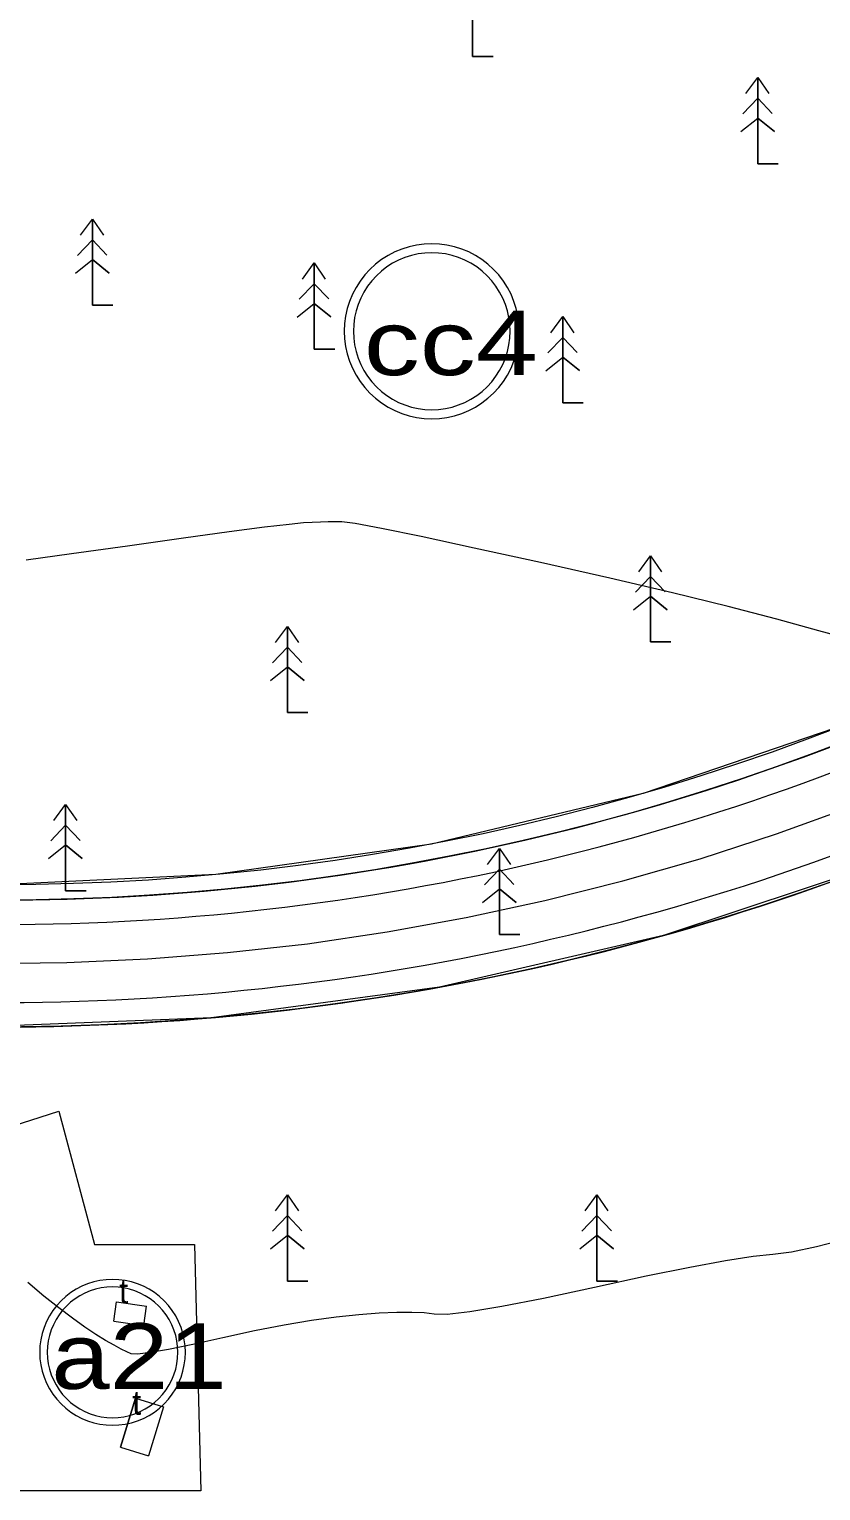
# Model space of a CAD drawing. Header units: metres. Extents: x 532950 to 537618, y 1849954 to 1853119.
# Drawn here: x 534670.1 to 534832.5, y 1850698.9 to 1850998.5 of the extents above; entities that cross this region are included whole.
import ezdxf

# ---------------------------------------------------------------- set-up
doc = ezdxf.new("R2010")
doc.units = ezdxf.units.M
doc.header["$LTSCALE"] = 3.1
for name, color, linetype, lineweight in [('11', 7, 'Continuous', 13), ('46', 7, 'Continuous', 13), ('48', 7, 'Continuous', 13), ('50', 7, 'Continuous', 13), ('52', 7, 'Continuous', 13), ('53', 7, 'Continuous', 13), ('55', 7, 'Continuous', 13), ('58', 7, 'Continuous', 13), ('9', 7, 'Continuous', 13)]:
    doc.layers.add(name, color=color, linetype=linetype, lineweight=lineweight)

msp = doc.modelspace()

# ---------------------------------------------------------------- linework, layer by layer
at = {"layer": '11'}
msp.add_lwpolyline([(534515.15, 1850830.1), (534530.96, 1850825.37), (534546.92, 1850821.16), (534563.01, 1850817.5), (534579.21, 1850814.38), (534595.51, 1850811.8), (534611.89, 1850809.78), (534628.33, 1850808.3), (534644.8, 1850807.38), (534661.3, 1850807.01), (534677.8, 1850807.2), (534694.29, 1850807.94), (534710.74, 1850809.23), (534727.14, 1850811.07), (534743.46, 1850813.47), (534759.7, 1850816.41), (534775.83, 1850819.9), (534791.83, 1850823.92), (534807.69, 1850828.49), (534823.39, 1850833.58), (534838.91, 1850839.19)], dxfattribs=at)
at = {"layer": '46'}
for points in [[(534844.94, 1850827.59), (534800.17, 1850812.74), (534754.21, 1850802.14), (534707.46, 1850795.88), (534660.33, 1850794.02)], [(534651.55, 1850768.88), (534676.16, 1850776.73), (534683.48, 1850749.42), (534703.98, 1850749.42), (534705.25, 1850698.93), (534663.58, 1850698.93)]]:
    msp.add_lwpolyline(points, dxfattribs=at)
at = {"layer": '48'}
for points in [[(534838.32, 1850856.28), (534796.04, 1850841.86), (534752.59, 1850831.47), (534708.35, 1850825.22), (534663.72, 1850823.14)], [(534836.89, 1850855.72), (534829.69, 1850852.97), (534822.45, 1850850.34), (534815.16, 1850847.83), (534807.84, 1850845.44), (534800.47, 1850843.16), (534793.08, 1850841.01), (534785.64, 1850838.98), (534778.18, 1850837.06), (534770.69, 1850835.27), (534763.16, 1850833.6), (534755.61, 1850832.06), (534748.04, 1850830.63), (534740.45, 1850829.33), (534732.83, 1850828.15), (534725.2, 1850827.1), (534717.55, 1850826.17), (534709.89, 1850825.36), (534702.21, 1850824.68), (534694.53, 1850824.12), (534686.83, 1850823.69), (534679.13, 1850823.38), (534671.43, 1850823.2), (534663.72, 1850823.14)]]:
    msp.add_lwpolyline(points, dxfattribs=at)
at = {"layer": '50'}
msp.add_lwpolyline([(534651.55, 1850768.88), (534676.16, 1850776.73), (534683.48, 1850749.42), (534703.98, 1850749.42), (534705.25, 1850698.93), (534663.58, 1850698.93), (534663.76, 1850715.42), (534663.53, 1850722.73), (534662.68, 1850729.98), (534661.23, 1850737.15), (534659.19, 1850744.16), (534654.1, 1850759.19), (534652.66, 1850763.99)], close=True, dxfattribs=at)
at = {"layer": '52'}
for radius, start, end in [(483.15, 269.5539, 297.3439), (499.15, 269.2722, 296.8986)]:
    msp.add_arc((534664.02, 1851298.15), radius, start, end, dxfattribs=at)
at = {"layer": '53'}
msp.add_lwpolyline([(534838.03, 1850852.79), (534830.79, 1850850.03), (534823.49, 1850847.38), (534816.16, 1850844.85), (534808.79, 1850842.45), (534801.38, 1850840.16), (534793.93, 1850837.99), (534786.45, 1850835.94), (534778.93, 1850834.02), (534771.39, 1850832.21), (534763.82, 1850830.53), (534756.22, 1850828.98), (534748.6, 1850827.54), (534740.95, 1850826.23), (534733.29, 1850825.05), (534725.6, 1850823.98), (534717.9, 1850823.05), (534710.19, 1850822.24), (534702.46, 1850821.55), (534694.73, 1850820.99), (534686.98, 1850820.55), (534679.23, 1850820.24), (534671.48, 1850820.06), (534663.72, 1850820)], dxfattribs=at)
for radius, start, end in [(478.15, 269.9648, 296.9188), (504.15, 269.5809, 296.3939)]:
    msp.add_arc((534664.02, 1851298.15), radius, start, end, dxfattribs=at)
at = {"layer": '55'}
for p, q in [((534761.02, 1851010.59), (534761.02, 1850992.92)), ((534761.02, 1850992.92), (534765.22, 1850992.92)), ((534819.52, 1850988.59), (534819.52, 1850970.92)), ((534816.46, 1850981.15), (534819.52, 1850984.35)), ((534822.5, 1850981.21), (534819.52, 1850984.35)), ((534816.04, 1850977.52), (534819.52, 1850980.3)), ((534822.93, 1850977.53), (534819.52, 1850980.3)), ((534819.52, 1850970.92), (534823.72, 1850970.92)), ((534683.02, 1850959.59), (534683.02, 1850941.92)), ((534679.96, 1850952.15), (534683.02, 1850955.35)), ((534686, 1850952.21), (534683.02, 1850955.35)), ((534679.54, 1850948.52), (534683.02, 1850951.3)), ((534686.43, 1850948.53), (534683.02, 1850951.3)), ((534728.52, 1850950.59), (534728.52, 1850932.92)), ((534725.46, 1850943.15), (534728.52, 1850946.35)), ((534731.5, 1850943.21), (534728.52, 1850946.35)), ((534725.04, 1850939.52), (534728.52, 1850942.3)), ((534731.93, 1850939.53), (534728.52, 1850942.3)), ((534683.02, 1850941.92), (534687.22, 1850941.92)), ((534779.52, 1850939.59), (534779.52, 1850921.92)), ((534776.46, 1850932.15), (534779.52, 1850935.35)), ((534782.5, 1850932.21), (534779.52, 1850935.35)), ((534728.52, 1850932.92), (534732.72, 1850932.92)), ((534776.04, 1850928.52), (534779.52, 1850931.3)), ((534782.93, 1850928.53), (534779.52, 1850931.3)), ((534779.52, 1850921.92), (534783.72, 1850921.92)), ((534797.52, 1850890.59), (534797.52, 1850872.92)), ((534794.46, 1850883.15), (534797.52, 1850886.35)), ((534800.5, 1850883.21), (534797.52, 1850886.35)), ((534794.04, 1850879.52), (534797.52, 1850882.3)), ((534800.93, 1850879.53), (534797.52, 1850882.3)), ((534723.02, 1850876.09), (534723.02, 1850858.42)), ((534719.96, 1850868.65), (534723.02, 1850871.85)), ((534726, 1850868.71), (534723.02, 1850871.85)), ((534797.52, 1850872.92), (534801.72, 1850872.92)), ((534719.54, 1850865.02), (534723.02, 1850867.8)), ((534726.43, 1850865.03), (534723.02, 1850867.8)), ((534723.02, 1850858.42), (534727.22, 1850858.42)), ((534677.52, 1850839.59), (534677.52, 1850821.92)), ((534674.46, 1850832.15), (534677.52, 1850835.35)), ((534680.5, 1850832.21), (534677.52, 1850835.35)), ((534674.04, 1850828.52), (534677.52, 1850831.3)), ((534680.93, 1850828.53), (534677.52, 1850831.3)), ((534766.52, 1850830.59), (534766.52, 1850812.92)), ((534763.46, 1850823.15), (534766.52, 1850826.35)), ((534769.5, 1850823.21), (534766.52, 1850826.35)), ((534763.04, 1850819.52), (534766.52, 1850822.3)), ((534769.93, 1850819.53), (534766.52, 1850822.3)), ((534677.52, 1850821.92), (534681.72, 1850821.92)), ((534766.52, 1850812.92), (534770.72, 1850812.92)), ((534723.02, 1850759.59), (534723.02, 1850741.92)), ((534786.52, 1850759.59), (534786.52, 1850741.92)), ((534719.96, 1850752.15), (534723.02, 1850755.35)), ((534726, 1850752.21), (534723.02, 1850755.35)), ((534783.46, 1850752.15), (534786.52, 1850755.35)), ((534789.5, 1850752.21), (534786.52, 1850755.35)), ((534719.54, 1850748.52), (534723.02, 1850751.3)), ((534726.43, 1850748.53), (534723.02, 1850751.3)), ((534783.04, 1850748.52), (534786.52, 1850751.3)), ((534789.93, 1850748.53), (534786.52, 1850751.3)), ((534723.02, 1850741.92), (534727.22, 1850741.92)), ((534786.52, 1850741.92), (534790.72, 1850741.92)), ((534687.4, 1850733.69), (534687.96, 1850737.64)), ((534687.96, 1850737.64), (534694.13, 1850736.76)), ((534693.56, 1850732.8), (534694.13, 1850736.76)), ((534687.4, 1850733.69), (534693.56, 1850732.8)), ((534687.4, 1850733.69), (534693.56, 1850732.8)), ((534688.79, 1850707.85), (534691.87, 1850717.88)), ((534691.87, 1850717.88), (534688.79, 1850707.85)), ((534691.87, 1850717.88), (534697.61, 1850716.12)), ((534697.61, 1850716.12), (534694.53, 1850706.09)), ((534688.79, 1850707.85), (534694.53, 1850706.09))]:
    msp.add_line(p, q, dxfattribs=at)
for points in [[(534765.22, 1850992.92), (534761.02, 1850992.92), (534761.02, 1851010.59)], [(534817.09, 1850985.3), (534819.52, 1850988.59), (534821.79, 1850985.3)], [(534817.09, 1850985.3), (534819.52, 1850988.59), (534821.79, 1850985.3)], [(534823.72, 1850970.92), (534819.52, 1850970.92), (534819.52, 1850988.59)], [(534816.46, 1850981.15), (534819.52, 1850984.35), (534822.5, 1850981.21)], [(534816.04, 1850977.52), (534819.52, 1850980.3), (534822.93, 1850977.53)], [(534680.59, 1850956.3), (534683.02, 1850959.59), (534685.29, 1850956.3)], [(534680.59, 1850956.3), (534683.02, 1850959.59), (534685.29, 1850956.3)], [(534687.22, 1850941.92), (534683.02, 1850941.92), (534683.02, 1850959.59)], [(534679.96, 1850952.15), (534683.02, 1850955.35), (534686, 1850952.21)], [(534679.54, 1850948.52), (534683.02, 1850951.3), (534686.43, 1850948.53)], [(534726.09, 1850947.3), (534728.52, 1850950.59), (534730.79, 1850947.3)], [(534726.09, 1850947.3), (534728.52, 1850950.59), (534730.79, 1850947.3)], [(534732.72, 1850932.92), (534728.52, 1850932.92), (534728.52, 1850950.59)], [(534725.46, 1850943.15), (534728.52, 1850946.35), (534731.5, 1850943.21)], [(534725.04, 1850939.52), (534728.52, 1850942.3), (534731.93, 1850939.53)], [(534777.09, 1850936.3), (534779.52, 1850939.59), (534781.79, 1850936.3)], [(534777.09, 1850936.3), (534779.52, 1850939.59), (534781.79, 1850936.3)], [(534783.72, 1850921.92), (534779.52, 1850921.92), (534779.52, 1850939.59)], [(534776.46, 1850932.15), (534779.52, 1850935.35), (534782.5, 1850932.21)], [(534776.04, 1850928.52), (534779.52, 1850931.3), (534782.93, 1850928.53)], [(534839.91, 1850873.07), (534832.04, 1850875.16), (534823.45, 1850877.57), (534813.44, 1850880.17), (534802.01, 1850882.98), (534789.17, 1850885.99), (534774.92, 1850889.19), (534761.33, 1850892.17), (534750.46, 1850894.5), (534742.32, 1850896.16), (534736.9, 1850897.17), (534734.22, 1850897.52), (534732.84, 1850897.53), (534731.36, 1850897.51), (534729.78, 1850897.46), (534728.09, 1850897.39), (534726.3, 1850897.3), (534723.38, 1850897.02), (534718.32, 1850896.41), (534711.1, 1850895.46), (534701.73, 1850894.18), (534690.21, 1850892.56), (534678.72, 1850890.95), (534669.43, 1850889.67)], [(534795.09, 1850887.3), (534797.52, 1850890.59), (534799.79, 1850887.3)], [(534795.09, 1850887.3), (534797.52, 1850890.59), (534799.79, 1850887.3)], [(534801.72, 1850872.92), (534797.52, 1850872.92), (534797.52, 1850890.59)], [(534794.46, 1850883.15), (534797.52, 1850886.35), (534800.5, 1850883.21)], [(534794.04, 1850879.52), (534797.52, 1850882.3), (534800.93, 1850879.53)], [(534720.59, 1850872.8), (534723.02, 1850876.09), (534725.29, 1850872.8)], [(534720.59, 1850872.8), (534723.02, 1850876.09), (534725.29, 1850872.8)], [(534727.22, 1850858.42), (534723.02, 1850858.42), (534723.02, 1850876.09)], [(534719.96, 1850868.65), (534723.02, 1850871.85), (534726, 1850868.71)], [(534719.54, 1850865.02), (534723.02, 1850867.8), (534726.43, 1850865.03)], [(534675.09, 1850836.3), (534677.52, 1850839.59), (534679.79, 1850836.3)], [(534675.09, 1850836.3), (534677.52, 1850839.59), (534679.79, 1850836.3)], [(534681.72, 1850821.92), (534677.52, 1850821.92), (534677.52, 1850839.59)], [(534674.46, 1850832.15), (534677.52, 1850835.35), (534680.5, 1850832.21)], [(534674.04, 1850828.52), (534677.52, 1850831.3), (534680.93, 1850828.53)], [(534764.09, 1850827.3), (534766.52, 1850830.59), (534768.79, 1850827.3)], [(534764.09, 1850827.3), (534766.52, 1850830.59), (534768.79, 1850827.3)], [(534770.72, 1850812.92), (534766.52, 1850812.92), (534766.52, 1850830.59)], [(534763.46, 1850823.15), (534766.52, 1850826.35), (534769.5, 1850823.21)], [(534763.04, 1850819.52), (534766.52, 1850822.3), (534769.93, 1850819.53)], [(534720.59, 1850756.3), (534723.02, 1850759.59), (534725.29, 1850756.3)], [(534720.59, 1850756.3), (534723.02, 1850759.59), (534725.29, 1850756.3)], [(534727.22, 1850741.92), (534723.02, 1850741.92), (534723.02, 1850759.59)], [(534784.09, 1850756.3), (534786.52, 1850759.59), (534788.79, 1850756.3)], [(534784.09, 1850756.3), (534786.52, 1850759.59), (534788.79, 1850756.3)], [(534790.72, 1850741.92), (534786.52, 1850741.92), (534786.52, 1850759.59)], [(534719.96, 1850752.15), (534723.02, 1850755.35), (534726, 1850752.21)], [(534783.46, 1850752.15), (534786.52, 1850755.35), (534789.5, 1850752.21)], [(534837.91, 1850750.56), (534831.56, 1850748.91), (534826.46, 1850747.85), (534822.61, 1850747.37), (534818.57, 1850746.95), (534812.89, 1850746.06), (534805.57, 1850744.71), (534796.61, 1850742.89), (534786.01, 1850740.6), (534775.56, 1850738.37), (534767.04, 1850736.7), (534760.46, 1850735.6), (534755.81, 1850735.07), (534753.1, 1850735.12), (534751.09, 1850735.37), (534748.55, 1850735.49), (534745.47, 1850735.47), (534741.86, 1850735.32), (534737.71, 1850735.02), (534733.06, 1850734.54), (534727.94, 1850733.83), (534722.35, 1850732.88), (534716.29, 1850731.69), (534709.76, 1850730.26), (534703.59, 1850728.9), (534698.63, 1850727.89), (534694.87, 1850727.25), (534692.32, 1850726.96), (534690.97, 1850727.03), (534690.08, 1850727.39), (534688.91, 1850727.96), (534687.47, 1850728.75), (534685.73, 1850729.76), (534683.72, 1850730.98), (534681.44, 1850732.48), (534678.91, 1850734.28), (534676.12, 1850736.4), (534673.08, 1850738.84), (534669.79, 1850741.6)], [(534719.54, 1850748.52), (534723.02, 1850751.3), (534726.43, 1850748.53)], [(534783.04, 1850748.52), (534786.52, 1850751.3), (534789.93, 1850748.53)]]:
    msp.add_lwpolyline(points, dxfattribs=at)
at = {"layer": '58'}
for points in [[(534835.8, 1850824.17), (534828.13, 1850821.46), (534820.41, 1850818.87), (534812.66, 1850816.41), (534804.87, 1850814.08), (534797.04, 1850811.87), (534789.17, 1850809.78), (534781.28, 1850807.83), (534773.35, 1850806), (534765.39, 1850804.3), (534757.41, 1850802.73), (534749.41, 1850801.29), (534741.38, 1850799.97), (534733.33, 1850798.79), (534725.26, 1850797.74), (534717.18, 1850796.81), (534709.08, 1850796.02), (534700.97, 1850795.36), (534692.85, 1850794.83), (534684.73, 1850794.43), (534676.6, 1850794.16), (534668.46, 1850794.02)], [(534651.55, 1850768.88), (534676.16, 1850776.73), (534683.48, 1850749.42), (534703.98, 1850749.42), (534705.25, 1850698.93), (534663.58, 1850698.93)], [(534651.55, 1850768.88), (534676.16, 1850776.73), (534683.48, 1850749.42), (534703.98, 1850749.42), (534705.25, 1850698.93), (534663.58, 1850698.93)]]:
    msp.add_lwpolyline(points, dxfattribs=at)
at = {"layer": '9'}
for points in [[(534770.58, 1850936.6), (534770.51, 1850938.16), (534770.31, 1850939.71), (534769.97, 1850941.24), (534769.5, 1850942.73), (534768.9, 1850944.18), (534768.17, 1850945.57), (534767.33, 1850946.89), (534766.38, 1850948.13), (534765.32, 1850949.28), (534764.17, 1850950.34), (534762.93, 1850951.29), (534761.61, 1850952.13), (534760.22, 1850952.86), (534758.78, 1850953.45), (534757.28, 1850953.93), (534755.75, 1850954.26), (534754.2, 1850954.47), (534752.64, 1850954.54), (534751.08, 1850954.47), (534749.53, 1850954.26), (534748, 1850953.93), (534746.51, 1850953.45), (534745.06, 1850952.86), (534743.67, 1850952.13), (534742.35, 1850951.29), (534741.11, 1850950.34), (534739.96, 1850949.28), (534738.9, 1850948.13), (534737.95, 1850946.89), (534737.11, 1850945.57), (534736.38, 1850944.18), (534735.78, 1850942.73), (534735.31, 1850941.24), (534734.97, 1850939.71), (534734.77, 1850938.16), (534734.7, 1850936.6), (534734.77, 1850935.04), (534734.97, 1850933.48), (534735.31, 1850931.96), (534735.78, 1850930.46), (534736.38, 1850929.02), (534737.11, 1850927.63), (534737.95, 1850926.31), (534738.9, 1850925.07), (534739.96, 1850923.92), (534741.11, 1850922.86), (534742.35, 1850921.91), (534743.67, 1850921.06), (534745.06, 1850920.34), (534746.51, 1850919.74), (534748, 1850919.27), (534749.53, 1850918.93), (534751.08, 1850918.73), (534752.64, 1850918.66), (534754.2, 1850918.73), (534755.75, 1850918.93), (534757.28, 1850919.27), (534758.78, 1850919.74), (534760.22, 1850920.34), (534761.61, 1850921.06), (534762.93, 1850921.91), (534764.17, 1850922.86), (534765.32, 1850923.92), (534766.38, 1850925.07), (534767.33, 1850926.31), (534768.17, 1850927.63), (534768.9, 1850929.02), (534769.5, 1850930.46), (534769.97, 1850931.96), (534770.31, 1850933.48), (534770.51, 1850935.04)], [(534768.72, 1850936.6), (534768.66, 1850938), (534768.48, 1850939.39), (534768.17, 1850940.76), (534767.75, 1850942.1), (534767.21, 1850943.4), (534766.57, 1850944.64), (534765.81, 1850945.82), (534764.96, 1850946.94), (534764.01, 1850947.97), (534762.98, 1850948.92), (534761.86, 1850949.77), (534760.68, 1850950.53), (534759.44, 1850951.17), (534758.14, 1850951.71), (534756.8, 1850952.13), (534755.43, 1850952.44), (534754.04, 1850952.62), (534752.64, 1850952.68), (534751.24, 1850952.62), (534749.85, 1850952.44), (534748.48, 1850952.13), (534747.14, 1850951.71), (534745.84, 1850951.17), (534744.6, 1850950.53), (534743.42, 1850949.77), (534742.3, 1850948.92), (534741.27, 1850947.97), (534740.32, 1850946.94), (534739.47, 1850945.82), (534738.71, 1850944.64), (534738.07, 1850943.4), (534737.53, 1850942.1), (534737.11, 1850940.76), (534736.8, 1850939.39), (534736.62, 1850938), (534736.56, 1850936.6), (534736.62, 1850935.2), (534736.8, 1850933.81), (534737.11, 1850932.44), (534737.53, 1850931.1), (534738.07, 1850929.8), (534738.71, 1850928.56), (534739.47, 1850927.38), (534740.32, 1850926.26), (534741.27, 1850925.23), (534742.3, 1850924.28), (534743.42, 1850923.43), (534744.6, 1850922.67), (534745.84, 1850922.02), (534747.14, 1850921.49), (534748.48, 1850921.07), (534749.85, 1850920.76), (534751.24, 1850920.58), (534752.64, 1850920.52), (534754.04, 1850920.58), (534755.43, 1850920.76), (534756.8, 1850921.07), (534758.14, 1850921.49), (534759.44, 1850922.02), (534760.68, 1850922.67), (534761.86, 1850923.43), (534762.98, 1850924.28), (534764.01, 1850925.23), (534764.96, 1850926.26), (534765.81, 1850927.38), (534766.57, 1850928.56), (534767.21, 1850929.8), (534767.75, 1850931.1), (534768.17, 1850932.44), (534768.48, 1850933.81), (534768.66, 1850935.2)], [(534702.1, 1850727.31), (534702.04, 1850728.61), (534701.87, 1850729.9), (534701.59, 1850731.18), (534701.2, 1850732.42), (534700.7, 1850733.63), (534700.1, 1850734.78), (534699.4, 1850735.88), (534698.6, 1850736.92), (534697.72, 1850737.88), (534696.76, 1850738.76), (534695.73, 1850739.55), (534694.63, 1850740.25), (534693.47, 1850740.86), (534692.26, 1850741.35), (534691.02, 1850741.75), (534689.75, 1850742.03), (534688.46, 1850742.2), (534687.15, 1850742.26), (534685.85, 1850742.2), (534684.56, 1850742.03), (534683.28, 1850741.75), (534682.04, 1850741.35), (534680.84, 1850740.86), (534679.68, 1850740.25), (534678.58, 1850739.55), (534677.54, 1850738.76), (534676.58, 1850737.88), (534675.7, 1850736.92), (534674.91, 1850735.88), (534674.21, 1850734.78), (534673.6, 1850733.63), (534673.11, 1850732.42), (534672.71, 1850731.18), (534672.43, 1850729.9), (534672.26, 1850728.61), (534672.2, 1850727.31), (534672.26, 1850726), (534672.43, 1850724.71), (534672.71, 1850723.44), (534673.11, 1850722.2), (534673.6, 1850720.99), (534674.21, 1850719.83), (534674.91, 1850718.73), (534675.7, 1850717.7), (534676.58, 1850716.74), (534677.54, 1850715.86), (534678.58, 1850715.06), (534679.68, 1850714.36), (534680.84, 1850713.76), (534682.04, 1850713.26), (534683.28, 1850712.87), (534684.56, 1850712.59), (534685.85, 1850712.42), (534687.15, 1850712.36), (534688.46, 1850712.42), (534689.75, 1850712.59), (534691.02, 1850712.87), (534692.26, 1850713.26), (534693.47, 1850713.76), (534694.63, 1850714.36), (534695.73, 1850715.06), (534696.76, 1850715.86), (534697.72, 1850716.74), (534698.6, 1850717.7), (534699.4, 1850718.73), (534700.1, 1850719.83), (534700.7, 1850720.99), (534701.2, 1850722.2), (534701.59, 1850723.44), (534701.87, 1850724.71), (534702.04, 1850726)], [(534700.55, 1850727.31), (534700.5, 1850728.48), (534700.35, 1850729.63), (534700.1, 1850730.78), (534699.75, 1850731.89), (534699.3, 1850732.97), (534698.76, 1850734.01), (534698.13, 1850734.99), (534697.42, 1850735.92), (534696.63, 1850736.78), (534695.77, 1850737.57), (534694.84, 1850738.29), (534693.85, 1850738.91), (534692.82, 1850739.45), (534691.74, 1850739.9), (534690.62, 1850740.25), (534689.48, 1850740.51), (534688.32, 1850740.66), (534687.15, 1850740.71), (534685.98, 1850740.66), (534684.83, 1850740.51), (534683.68, 1850740.25), (534682.57, 1850739.9), (534681.49, 1850739.45), (534680.45, 1850738.91), (534679.47, 1850738.29), (534678.54, 1850737.57), (534677.68, 1850736.78), (534676.89, 1850735.92), (534676.17, 1850734.99), (534675.55, 1850734.01), (534675.01, 1850732.97), (534674.56, 1850731.89), (534674.21, 1850730.78), (534673.95, 1850729.63), (534673.8, 1850728.48), (534673.75, 1850727.31), (534673.8, 1850726.14), (534673.95, 1850724.98), (534674.21, 1850723.84), (534674.56, 1850722.72), (534675.01, 1850721.64), (534675.55, 1850720.61), (534676.17, 1850719.62), (534676.89, 1850718.69), (534677.68, 1850717.83), (534678.54, 1850717.04), (534679.47, 1850716.33), (534680.45, 1850715.7), (534681.49, 1850715.16), (534682.57, 1850714.71), (534683.68, 1850714.36), (534684.83, 1850714.11), (534685.98, 1850713.96), (534687.15, 1850713.91), (534688.32, 1850713.96), (534689.48, 1850714.11), (534690.62, 1850714.36), (534691.74, 1850714.71), (534692.82, 1850715.16), (534693.85, 1850715.7), (534694.84, 1850716.33), (534695.77, 1850717.04), (534696.63, 1850717.83), (534697.42, 1850718.69), (534698.13, 1850719.62), (534698.76, 1850720.61), (534699.3, 1850721.64), (534699.75, 1850722.72), (534700.1, 1850723.84), (534700.35, 1850724.98), (534700.5, 1850726.14)]]:
    msp.add_lwpolyline(points, close=True, dxfattribs=at)

# ---------------------------------------------------------------- texts
at = {"layer": '55'}
for p in [(534688.49, 1850737.33), (534691.2, 1850714.51)]:
    msp.add_text('t', height=5, dxfattribs=at).set_placement(p)
at = {"layer": '9'}
for s, height, width, p in [('cc4', 13.2, 1.3, (534738.7, 1850927.6)), ('a21', 13.44, 1.2, (534674.59, 1850719.81))]:
    msp.add_text(s, height=height, dxfattribs=dict(at, width=width)).set_placement(p)

doc.saveas('drawing.dxf')
